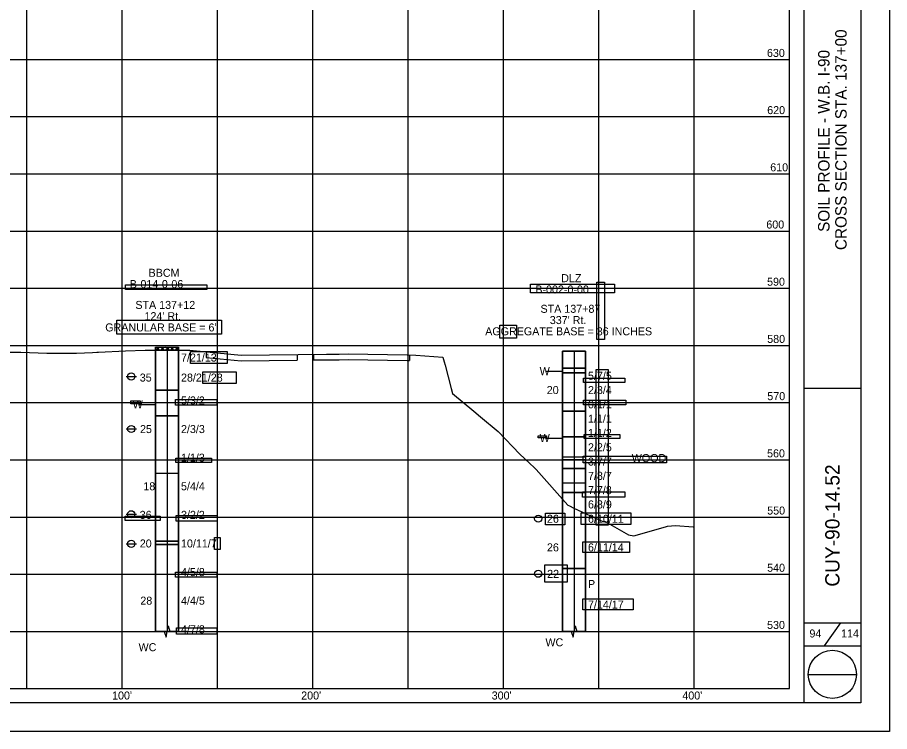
# Model space of a CAD drawing. Extents: x 2193738 to 2194889, y 666766 to 667426.
# Drawn here: x 2194431.9 to 2194889.4, y 666765.8 to 667140.3 of the extents above; entities that cross this region are included whole.
import ezdxf

# ---------------------------------------------------------------- set-up
doc = ezdxf.new("R2010")
doc.units = 0
for name, color, linetype in [('GT_Historic_Cells', 7, 'Continuous'), ('GT_Historic_Soil_Boring', 7, 'Continuous'), ('GT_Historic_Soil_Layers', 7, 'Continuous'), ('GT_Historic_Text', 7, 'Continuous'), ('GT_Project_Cells', 7, 'Continuous'), ('GT_Project_Text', 7, 'Continuous'), ('SH_Border', 7, 'Continuous'), ('SH_Cut_Line', 7, 'Continuous'), ('SH_Data', 7, 'Continuous'), ('SH_Major_Grid_Line', 7, 'Continuous'), ('SH_Text', 7, 'Continuous'), ('XS_X_Ground_Line', 7, 'Continuous'), ('XS_X_Pavt', 7, 'Continuous')]:
    doc.layers.add(name, color=color, linetype=linetype)

msp = doc.modelspace()

# ---------------------------------------------------------------- linework, layer by layer
at = {"layer": 'GT_Historic_Cells'}
for p, q in [((2194708.95, 666954.81), (2194717.95, 666954.81)), ((2194495.45, 666937.35), (2194504.45, 666937.35)), ((2194708.95, 666919.71), (2194717.95, 666919.71))]:
    msp.add_line(p, q, dxfattribs=at)
at = {"layer": 'GT_Historic_Soil_Boring'}
for p, q in [((2194504.45, 666967.35), (2194516.45, 666967.35)), ((2194504.45, 666967.35), (2194504.45, 666818.31)), ((2194510.45, 666967.35), (2194510.45, 666818.31)), ((2194516.45, 666967.35), (2194516.45, 666818.31)), ((2194504.45, 666965.85), (2194516.45, 666965.85)), ((2194717.95, 666965.31), (2194729.95, 666965.31)), ((2194717.95, 666965.31), (2194717.95, 666818.31)), ((2194723.95, 666965.31), (2194723.95, 666818.31)), ((2194729.95, 666965.31), (2194729.95, 666818.31)), ((2194717.95, 666956.31), (2194729.95, 666956.31)), ((2194717.95, 666953.91), (2194729.95, 666953.91)), ((2194504.45, 666944.85), (2194516.45, 666944.85)), ((2194504.45, 666931.35), (2194516.45, 666931.35)), ((2194717.95, 666933.81), (2194729.95, 666933.81)), ((2194717.95, 666920.31), (2194729.95, 666920.31)), ((2194717.95, 666909.81), (2194729.95, 666909.81)), ((2194717.95, 666908.31), (2194729.95, 666908.31)), ((2194717.95, 666903.81), (2194729.95, 666903.81)), ((2194504.45, 666901.35), (2194516.45, 666901.35)), ((2194717.95, 666896.31), (2194729.95, 666896.31)), ((2194717.95, 666891.21), (2194729.95, 666891.21)), ((2194504.45, 666865.65), (2194516.45, 666865.65)), ((2194504.45, 666863.85), (2194516.45, 666863.85)), ((2194717.95, 666851.31), (2194729.95, 666851.31))]:
    msp.add_line(p, q, dxfattribs=at)
for points in [[(2194501.45, 666818.31), (2194508.95, 666818.31), (2194509.95, 666815.31), (2194510.95, 666821.31), (2194511.95, 666818.31), (2194517.07, 666818.31)], [(2194714.95, 666818.31), (2194722.45, 666818.31), (2194723.45, 666815.31), (2194724.45, 666821.31), (2194725.45, 666818.31), (2194733.76, 666818.31)]]:
    msp.add_lwpolyline(points, dxfattribs=at)
at = {"layer": 'GT_Historic_Soil_Layers'}
for p, q in [((2194504.74, 666965.85), (2194506.51, 666967.35)), ((2194506.51, 666965.85), (2194504.74, 666967.35)), ((2194507.22, 666965.85), (2194508.99, 666967.35)), ((2194508.99, 666965.85), (2194507.22, 666967.35)), ((2194509.7, 666965.85), (2194511.48, 666967.35)), ((2194511.48, 666965.85), (2194509.7, 666967.35)), ((2194512.19, 666965.85), (2194513.96, 666967.35)), ((2194513.96, 666965.85), (2194512.19, 666967.35)), ((2194514.67, 666965.85), (2194516.44, 666967.35)), ((2194516.44, 666965.85), (2194514.67, 666967.35)), ((2194504.45, 666965.85), (2194504.45, 666965.85)), ((2194717.95, 666965.31), (2194717.95, 666818.31))]:
    msp.add_line(p, q, dxfattribs=at)
for points in [[(2194504.45, 666967.35), (2194516.45, 666967.35), (2194516.45, 666818.31), (2194504.45, 666818.31)], [(2194717.95, 666965.31), (2194729.95, 666965.31), (2194729.95, 666818.31), (2194717.95, 666818.31)], [(2194504.45, 666865.65), (2194504.45, 666863.85), (2194516.45, 666863.85), (2194516.45, 666865.65)], [(2194717.95, 666851.31), (2194717.95, 666818.31), (2194729.95, 666818.31), (2194729.95, 666851.31)]]:
    msp.add_lwpolyline(points, close=True, dxfattribs=at)
for points in [[(2194504.45, 666965.85), (2194504.45, 666944.85), (2194516.45, 666944.85), (2194516.45, 666965.85), (2194504.45, 666965.85)], [(2194729.95, 666956.31), (2194729.95, 666965.31), (2194717.95, 666965.31), (2194717.95, 666956.31), (2194729.95, 666956.31)], [(2194717.95, 666956.31), (2194717.95, 666953.91), (2194729.95, 666953.91), (2194729.95, 666956.31), (2194717.95, 666956.31)], [(2194717.95, 666953.91), (2194717.95, 666933.81), (2194729.95, 666933.81), (2194729.95, 666953.91), (2194717.95, 666953.91)], [(2194504.45, 666937.35), (2194504.45, 666931.35), (2194516.45, 666931.35), (2194516.45, 666944.85), (2194504.45, 666944.85), (2194504.45, 666937.35)], [(2194504.45, 666931.35), (2194504.45, 666865.65), (2194516.45, 666865.65), (2194516.45, 666931.35), (2194504.45, 666931.35)], [(2194717.95, 666933.81), (2194717.95, 666920.31), (2194729.95, 666920.31), (2194729.95, 666933.81), (2194717.95, 666933.81)], [(2194717.95, 666919.71), (2194717.95, 666909.81), (2194729.95, 666909.81), (2194729.95, 666920.31), (2194717.95, 666920.31), (2194717.95, 666919.71)], [(2194717.95, 666908.31), (2194717.95, 666903.81), (2194729.95, 666903.81), (2194729.95, 666908.31), (2194717.95, 666908.31)], [(2194717.95, 666903.81), (2194717.95, 666891.21), (2194729.95, 666891.21), (2194729.95, 666903.81), (2194717.95, 666903.81)], [(2194717.95, 666891.21), (2194717.95, 666851.31), (2194729.95, 666851.31), (2194729.95, 666891.21), (2194717.95, 666891.21)], [(2194504.45, 666863.85), (2194504.45, 666818.31), (2194516.45, 666818.31), (2194516.45, 666863.85), (2194504.45, 666863.85)]]:
    msp.add_lwpolyline(points, dxfattribs=at)
at = {"layer": 'GT_Historic_Text'}
for points in [[(2194488.62, 667000), (2194531.34, 667000), (2194531.34, 666997.57), (2194488.62, 666997.57)], [(2194484.16, 666981.62), (2194538.91, 666981.62), (2194538.91, 666974.18), (2194484.16, 666974.18)], [(2194541.92, 666958.84), (2194522.65, 666958.84), (2194522.65, 666965.12), (2194541.92, 666965.12)], [(2194546.61, 666948.29), (2194529.24, 666948.29), (2194529.24, 666954.51), (2194546.61, 666954.51)], [(2194491.46, 666939.17), (2194496.39, 666939.17), (2194496.39, 666937.75), (2194491.46, 666937.75)], [(2194536.61, 666936.94), (2194514.91, 666936.94), (2194514.91, 666939.91), (2194536.61, 666939.91)], [(2194533.77, 666906.86), (2194515.11, 666906.86), (2194515.11, 666909.16), (2194533.77, 666909.16)], [(2194488.53, 666878.81), (2194506.8, 666878.81), (2194506.8, 666876.51), (2194488.53, 666876.51)], [(2194536.68, 666876.17), (2194515.18, 666876.17), (2194515.18, 666879.15), (2194536.68, 666879.15)], [(2194538.3, 666861.24), (2194535.39, 666861.24), (2194535.39, 666867.52), (2194538.3, 666867.52)], [(2194536.47, 666846.7), (2194514.78, 666846.7), (2194514.78, 666849.34), (2194536.47, 666849.34)], [(2194536.61, 666816.83), (2194515.32, 666816.83), (2194515.32, 666820.21), (2194536.61, 666820.21)]]:
    msp.add_lwpolyline(points, close=True, dxfattribs=at)
at = {"layer": 'GT_Project_Cells'}
for p, q in [((2194488.94, 666952.02), (2194494.34, 666952.02)), ((2194488.94, 666924.49), (2194494.34, 666924.49)), ((2194488.94, 666879.75), (2194494.34, 666879.75)), ((2194488.94, 666864.24), (2194494.34, 666864.24))]:
    msp.add_line(p, q, dxfattribs=at)
for centre in [(2194491.64, 666952.02), (2194491.64, 666924.49), (2194491.64, 666879.75), (2194705.13, 666877.46), (2194491.64, 666864.24), (2194705.13, 666848.57)]:
    msp.add_circle(centre, 1.88, dxfattribs=at)
at = {"layer": 'GT_Project_Text'}
for points in [[(2194701.16, 667000.47), (2194745.22, 667000.47), (2194745.22, 666995.86), (2194701.16, 666995.86)], [(2194735.91, 667001.4), (2194739.92, 667001.4), (2194739.92, 666971.35), (2194735.91, 666971.35)], [(2194685.03, 666978.96), (2194693.74, 666978.96), (2194693.74, 666972.15), (2194685.03, 666972.15)], [(2194735.61, 666955.72), (2194741.77, 666955.72), (2194741.77, 666874), (2194735.61, 666874)], [(2194750.58, 666948.91), (2194728.85, 666948.91), (2194728.85, 666951.12), (2194750.58, 666951.12)], [(2194751.08, 666937.12), (2194728.85, 666937.12), (2194728.85, 666939.57), (2194751.08, 666939.57)], [(2194705.16, 666920.97), (2194709.52, 666920.97), (2194709.52, 666919.82), (2194705.16, 666919.82)], [(2194747.98, 666919.57), (2194729.25, 666919.57), (2194729.25, 666921.67), (2194747.98, 666921.67)], [(2194772.42, 666906.82), (2194728.8, 666906.82), (2194728.8, 666910.18), (2194772.42, 666910.18)], [(2194750.58, 666888.72), (2194728.35, 666888.72), (2194728.35, 666891.53), (2194750.58, 666891.53)], [(2194708.97, 666880.31), (2194719.08, 666880.31), (2194719.08, 666874.25), (2194708.97, 666874.25)], [(2194753.79, 666874.42), (2194727.65, 666874.42), (2194727.65, 666880.43), (2194753.79, 666880.43)], [(2194753.09, 666859.73), (2194728.55, 666859.73), (2194728.55, 666865.29), (2194753.09, 666865.29)], [(2194708.57, 666853.19), (2194720.33, 666853.19), (2194720.33, 666844.07), (2194708.57, 666844.07)], [(2194754.89, 666829.73), (2194728.6, 666829.73), (2194728.6, 666835.39), (2194754.89, 666835.39)]]:
    msp.add_lwpolyline(points, close=True, dxfattribs=at)
at = {"layer": 'SH_Border'}
for p, q in [((2194844.45, 667410.81), (2194844.45, 666780.81)), ((2194874.45, 667410.81), (2194874.45, 666780.81)), ((2194844.45, 666945.81), (2194874.45, 666945.81)), ((2194844.45, 666822.82), (2194874.45, 666822.82)), ((2194863.67, 666822.82), (2194855.22, 666810.82)), ((2194844.45, 666810.81), (2194874.45, 666810.81)), ((2194846.81, 666795.81), (2194872.08, 666795.81)), ((2194874.45, 666780.81), (2193929.45, 666780.81))]:
    msp.add_line(p, q, dxfattribs=at)
msp.add_circle((2194859.45, 666795.81), 12.63, dxfattribs=at)
at = {"layer": 'SH_Cut_Line'}
msp.add_lwpolyline([(2193869.45, 666765.81), (2193869.45, 667425.81), (2194889.45, 667425.81), (2194889.45, 666765.81), (2193869.45, 666765.81)], dxfattribs=at)
at = {"layer": 'SH_Data'}
for p, q in [((2194836.95, 666788.31), (2194836.95, 667388.31)), ((2193936.95, 666788.31), (2194836.95, 666788.31))]:
    msp.add_line(p, q, dxfattribs=at)
at = {"layer": 'SH_Major_Grid_Line'}
for p, q in [((2194436.95, 666788.31), (2194436.95, 667388.31)), ((2194486.95, 666788.31), (2194486.95, 667388.31)), ((2194536.95, 666788.31), (2194536.95, 667388.31)), ((2194586.95, 666788.31), (2194586.95, 667388.31)), ((2194636.95, 666788.31), (2194636.95, 667388.31)), ((2194686.95, 666788.31), (2194686.95, 667388.31)), ((2194736.95, 666788.31), (2194736.95, 667388.31)), ((2194786.95, 666788.31), (2194786.95, 667388.31)), ((2193936.95, 667118.31), (2194836.95, 667118.31)), ((2193936.95, 667088.31), (2194836.95, 667088.31)), ((2193936.95, 667058.31), (2194836.95, 667058.31)), ((2193936.95, 667028.31), (2194836.95, 667028.31)), ((2193936.95, 666998.31), (2194836.95, 666998.31)), ((2193936.95, 666968.31), (2194836.95, 666968.31)), ((2193936.95, 666938.31), (2194836.95, 666938.31)), ((2193936.95, 666908.31), (2194836.95, 666908.31)), ((2193936.95, 666878.31), (2194836.95, 666878.31)), ((2193936.95, 666848.31), (2194836.95, 666848.31)), ((2193936.95, 666818.31), (2194836.95, 666818.31))]:
    msp.add_line(p, q, dxfattribs=at)
at = {"layer": 'XS_X_Ground_Line'}
msp.add_lwpolyline([(2194426.39, 666964.81), (2194433.68, 666964.74), (2194447.31, 666964.26), (2194461.64, 666964.3), (2194462.87, 666964.28), (2194471.28, 666964.67), (2194473.63, 666964.78), (2194474.51, 666964.81), (2194488.56, 666965.5), (2194499.03, 666965.83), (2194511.77, 666965.86), (2194520.7, 666965.78), (2194522.32, 666965.82), (2194523.75, 666965.71), (2194524.19, 666965.7), (2194549.3, 666963.23), (2194594.07, 666963.78), (2194600.73, 666963.67), (2194605.38, 666963.85), (2194636.41, 666963.41), (2194640.97, 666963.2), (2194655.13, 666962.09), (2194655.83, 666959.64), (2194656.29, 666957.87), (2194659.47, 666945.79), (2194660.18, 666943.09), (2194671.43, 666933.88), (2194674.9, 666930.83), (2194684.17, 666923.12), (2194695.54, 666911.21), (2194700.53, 666906.52), (2194703.12, 666904.1), (2194704.01, 666903.3), (2194720.64, 666884.56), (2194721.52, 666884.23), (2194723.74, 666883.05), (2194739.04, 666875.97), (2194740.27, 666876), (2194752.45, 666868.95), (2194755.21, 666868.45), (2194771.91, 666873.22), (2194773.03, 666873.56), (2194777.11, 666873.91), (2194786.43, 666873.25), (2194786.95, 666873.13)], dxfattribs=at)
at = {"layer": 'XS_X_Pavt'}
for p, q in [((2194530.98, 666965.03), (2194530.98, 666962.03)), ((2194530.98, 666962.03), (2194549.3, 666960.23)), ((2194578.74, 666963.59), (2194578.74, 666960.59)), ((2194587.22, 666963.69), (2194587.22, 666960.69)), ((2194637.53, 666963.36), (2194637.53, 666960.36)), ((2194549.3, 666960.23), (2194578.74, 666960.59)), ((2194587.22, 666960.69), (2194594.07, 666960.78)), ((2194594.07, 666960.78), (2194600.73, 666960.67)), ((2194600.73, 666960.67), (2194605.38, 666960.85)), ((2194605.38, 666960.85), (2194636.41, 666960.41)), ((2194636.41, 666960.41), (2194637.53, 666960.36))]:
    msp.add_line(p, q, dxfattribs=at)

# ---------------------------------------------------------------- texts
at = {"layer": 'GT_Historic_Cells'}
for p in [(2194705.9, 666952.71), (2194492.4, 666935.25), (2194705.9, 666917.61)]:
    msp.add_text('W', height=4.2, dxfattribs=at).set_placement(p)
at = {"layer": 'GT_Historic_Text'}
for s, p in [('BBCM', (2194500.74, 667004.3)), ('DLZ', (2194717.2, 667001.48)), ('B-014-0-06', (2194490.85, 666998.39)), ('B-002-0-00', (2194703.62, 666995.57)), ('STA 137+12', (2194493.81, 666987.45)), ('STA 137+87', (2194706.35, 666985.41)), ("124' Rt.", (2194498.6, 666981.55)), ("337' Rt.", (2194711.22, 666979.51)), ('GRANULAR BASE = 6"', (2194478.01, 666975.65)), ('AGGREGATE BASE = 36 INCHES', (2194677.33, 666973.61)), ('7/21/13', (2194517.75, 666959.85)), ('35', (2194496.12, 666949.35)), ('28/21/28', (2194517.75, 666949.35)), ('5/7/5', (2194731.25, 666950.31)), ('20', (2194709.62, 666942.81)), ('2/3/4', (2194731.25, 666942.81)), ('5/3/2', (2194517.75, 666937.35)), ('0/1/1', (2194731.25, 666935.31)), ('1/1/1', (2194731.25, 666927.81)), ('25', (2194496.25, 666922.35)), ('2/3/3', (2194517.75, 666922.35)), ('1/1/2', (2194731.25, 666920.31)), ('2/2/5', (2194731.25, 666912.81)), ('1/1/3', (2194517.75, 666907.35)), ('WOOD', (2194754.18, 666907.15)), ('3/7/7', (2194731.25, 666905.31)), ('7/8/7', (2194731.25, 666897.81)), ('18', (2194498, 666892.35)), ('5/4/4', (2194517.75, 666892.35)), ('7/7/8', (2194731.25, 666890.31)), ('6/8/9', (2194731.25, 666882.81)), ('36', (2194496.08, 666877.35)), ('3/2/2', (2194517.75, 666877.35)), ('26', (2194709.72, 666875.31)), ('6/10/11', (2194731.25, 666875.31)), ('20', (2194496.12, 666862.35)), ('10/11/7', (2194517.75, 666862.35)), ('26', (2194709.72, 666860.31)), ('6/11/14', (2194731.25, 666860.31)), ('4/5/8', (2194517.75, 666847.35)), ('22', (2194709.82, 666846.41)), ('P', (2194731.25, 666841.09)), ('28', (2194496.41, 666832.35)), ('4/4/5', (2194517.75, 666832.35)), ('7/14/17', (2194731.25, 666830.31)), ('4/7/8', (2194517.75, 666817.35))]:
    msp.add_text(s, height=4.2, dxfattribs=at).set_placement(p)
at = {"layer": 'SH_Data'}
for s, height, rotation, p in [('CROSS SECTION STA. 137+00', 6, 90, (2194866.95, 667018.31)), ('630', 4.2, 360, (2194825.13, 667119.61)), ('SOIL PROFILE - W.B. I-90', 6, 90, (2194857.95, 667027.85)), ('620', 4.2, 360, (2194825.26, 667089.61)), ('610', 4.2, 360, (2194826.85, 667059.61)), ('600', 4.2, 360, (2194824.8, 667029.61)), ('590', 4.2, 360, (2194825.19, 666999.61)), ('580', 4.2, 360, (2194825.26, 666969.61)), ('570', 4.2, 360, (2194825.32, 666939.61)), ('560', 4.2, 360, (2194825.19, 666909.61)), ('CUY-90-14.52', 7.5, 90, (2194863.2, 666841.8)), ('550', 4.2, 360, (2194825.26, 666879.61)), ('540', 4.2, 360, (2194825.23, 666849.61)), ('530', 4.2, 360, (2194825.19, 666819.61))]:
    msp.add_text(s, height=height, rotation=rotation, dxfattribs=at).set_placement(p)
for s, p in [('94', (2194847.42, 666815.16)), ('114', (2194864.03, 666815.16)), ("100'", (2194481.59, 666782.62)), ("200'", (2194580.8, 666782.62)), ("300'", (2194680.73, 666782.62)), ("400'", (2194780.75, 666782.62))]:
    msp.add_text(s, height=4.2, dxfattribs=at).set_placement(p)
at = {"layer": 'SH_Text'}
for p in [(2194495.49, 666807.96), (2194708.93, 666810.52)]:
    msp.add_text('WC', height=4.2, dxfattribs=at).set_placement(p)

doc.saveas('drawing.dxf')
